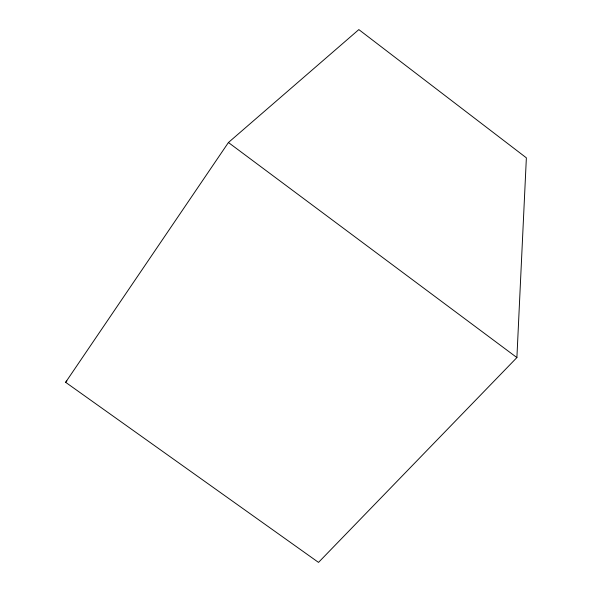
<?xml version="1.0" encoding="UTF-8"?>
<svg xmlns="http://www.w3.org/2000/svg" width="592" height="592" viewBox="0 0 592 592"><rect width="100%" height="100%" fill="white"/><g stroke="black" fill="none" stroke-linecap="round" stroke-linejoin="round"><path stroke-width="0.89" d="M516.897 357.568L526.369 157.835L358.833 29.6L228.431 142.517L65.631 382.314L318.511 562.4L516.897 357.568L228.431 142.517M65.631 382.314L66.889 380.959"/></g></svg>
